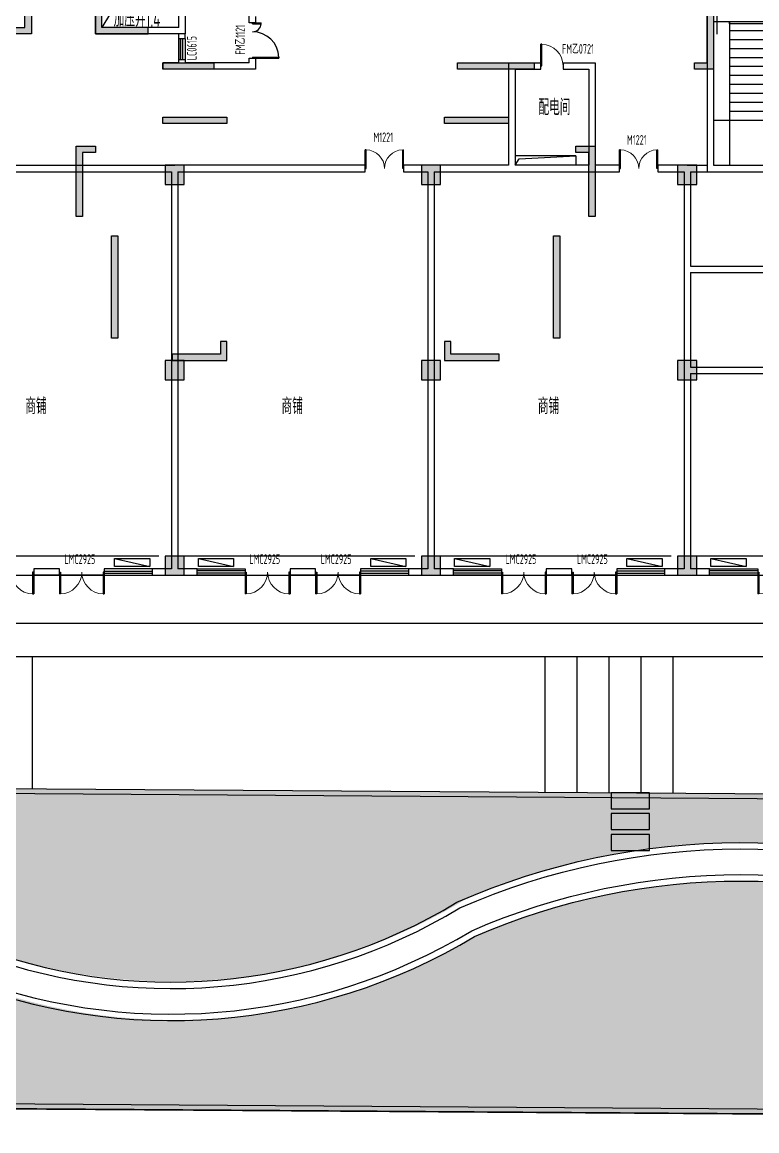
# Model space of a CAD drawing. Header units: millimetres. Extents: x 36720183 to 38160956, y 58934012 to 60388477.
# Drawn here: x 37258166 to 37281101, y 59259071 to 59293687 of the extents above; entities that cross this region are included whole.
import ezdxf

# ---------------------------------------------------------------- set-up
doc = ezdxf.new("R2010")
doc.units = ezdxf.units.MM
doc.header["$LTSCALE"] = 1000
doc.header["$MEASUREMENT"] = 0
doc.linetypes.add('DASH', pattern=[0.35, 0.25, -0.1])
for name, color, linetype in [('2014-01-17陈潇霏修改', 6, 'Continuous'), ('@ 绿化', 8, 'Continuous'), ('@YL', 2, 'Continuous'), ('@铺装', 2, 'Continuous'), ('Axis', 6, 'Continuous'), ('C_Hatch', 41, 'Continuous'), ('C_Wall', 6, 'Continuous'), ('COLUMN', 9, 'Continuous'), ('CURTWALL', 4, 'Continuous'), ('DIM_SYMB', 3, 'Continuous'), ('DL_道路红线_干道网_', 6, 'Continuous'), ('DL_道路红线_支路网_', 1, 'Continuous'), ('PUB_HATCH', 8, 'Continuous'), ('PUB_TEXT', 7, 'Continuous'), ('STAIR', 2, 'Continuous'), ('WALL', 4, 'Continuous'), ('WINDOW', 2, 'Continuous'), ('WINDOW_TEXT', 3, 'Continuous'), ('上空', 8, 'Continuous'), ('总图草图2013.08.27$0$花都地段2终极版总图、 - 副本$0$DL_道路红线_干道网_', 6, 'Continuous'), ('总图草图2013_08_27$0$花都地段2', 6, 'Continuous'), ('空调', 115, 'Continuous'), ('裙楼挑廊', 7, 'Continuous')]:
    doc.layers.add(name, color=color, linetype=linetype)
doc.styles.add('_TCH_DIM', font='SIMPLEX', dxfattribs={"bigfont": 'GBCBIG'})
doc.styles.add('_TEL_DIM', font='superos.shx', dxfattribs={"width": 0.8, "height": 3.5, "bigfont": 'haiwenzw.shx'})
doc.styles.get("Standard").update_dxf_attribs({"font": 'gbenor.shx', "bigfont": 'gbcbig.shx'})
pattern_1 = [(90, (0, 0), (-997.7954749999999, 997.7954750000001), [264.58066, -1731.01015]), (45, (0, 0), (-997.7961550815103, 997.7961550815104), [264.58066, -1146.51615]), (135, (0, 0), (-997.7961550815104, -997.7961550815103), [264.58066, -1146.51615])]

# ---------------------------------------------------------------- blocks, each defined once
blk = doc.blocks.new('$DorLib2D$00000002')
for p, q in [((-0.5, -5.684341886080802e-17), (-0.5000000000000007, 0.4875)), ((-0.4750000000000007, 0.4875), (-0.5000000000000007, 0.4875)), ((-0.475, -2.842170943040401e-17), (-0.4750000000000007, 0.4875)), ((0.475, -2.842170943040401e-17), (0.4750000000000007, 0.4875)), ((0.4750000000000007, 0.4875), (0.5000000000000007, 0.4875)), ((0.5, -5.684341886080802e-17), (0.5000000000000007, 0.4875)), ((-0.5, -5.684341886080802e-17), (-0.475, -2.842170943040401e-17)), ((0.5, -5.684341886080802e-17), (0.475, -2.842170943040401e-17))]:
    blk.add_line(p, q)
at = {"lineweight": 13}
for centre, start, end in [((-0.4875, -4.263256414560601e-17), 0, 88.53071641864632), ((0.4875, -4.263256414560601e-17), 91.4692835813537, 180)]:
    blk.add_arc(centre, 0.4875, start, end, dxfattribs=at)
blk = doc.blocks.new('$DorLib2D$00000001')
for p, q in [((0.45, 0.9750000000000001), (0.5000000000000002, 0.9750000000000001)), ((0.45, 0), (0.45, 0.9750000000000001)), ((0.5, 0), (0.5, 0.9750000000000001)), ((0.5, 0), (0.45, 0))]:
    blk.add_line(p, q)
at = {"lineweight": 13}
blk.add_arc((0.475, 0), 0.975, 91.4692835813538, 180, dxfattribs=at)
blk = doc.blocks.new('$DorLib2D$00000225')
at = {"color": 0}
for p, q in [((0.4750000000000032, -0.001447885298549778), (0.4750000000000032, 0.7521225008925327)), ((0.4750000000000032, 0.7521225008925327), (0.5000000000000036, 0.7521225008925363)), ((0.5000000000000036, -0.001447885298549778), (0.5000000000000036, 0.7521225008925363)), ((-0.4999999999999982, -3.552713678800501e-15), (-0.5, 0.252035990386009)), ((-0.4750000000000014, 0.252035990386009), (-0.5, 0.252035990386009)), ((-0.4749999999999996, -3.552713678800501e-15), (-0.4750000000000014, 0.252035990386009)), ((-0.4749999999999996, -3.552713678800501e-15), (-0.4999999999999947, -3.552713678800501e-15)), ((0.4750000000000032, -0.001447885298549778), (0.4999999999999929, -0.001447885298549778))]:
    blk.add_line(p, q, dxfattribs=at)
for centre, radius, start, end in [((0.5046168020419071, -0.001920809357812914), 0.7546247204382253, 92.24926861260724, 179.7237749158362), ((-0.5007908120542499, 0.002572563917482285), 0.2507930763238999, 359.7898704778746, 84.09743784757413)]:
    blk.add_arc(centre, radius, start, end, dxfattribs=at)
blk = doc.blocks.new('$TCHSYS$WIN2D')
for p, q in [((-0.5, 0.5), (0.5, 0.5)), ((0.5, 0.1666666666666666), (-0.5, 0.1666666666666666)), ((0.5, -0.1666666666666667), (-0.5, -0.1666666666666667)), ((-0.4999999999999999, -0.5), (0.5, -0.5))]:
    blk.add_line(p, q)
blk = doc.blocks.new('2014-1-1-G-D2')
at = {"layer": 'C_Hatch'}
h = blk.add_hatch(color=256, dxfattribs=at)
h.paths.add_polyline_path([(3171986.775314488, -850136.5450167041), (3171986.775314488, -849336.5450167041), (3172186.775314488, -849336.5450167041), (3172186.775314488, -850336.5450167041), (3170536.775409855, -850336.5450167041), (3170536.775409855, -850136.5450167041)])
h.paths.add_polyline_path([(3166686.775315139, -842736.5453980354), (3168336.775314766, -842736.5453980354), (3168336.775314766, -842536.5453979976), (3166686.775315139, -842536.5453979976)])
h.paths.add_polyline_path([(3185486.775314115, -851686.5453929105), (3185486.775314115, -851886.5450140969), (3186086.775314115, -851886.5450140969), (3186086.775314115, -850236.5450140969), (3185886.775314115, -850236.5450140969), (3185886.775313929, -851686.5453929105)])
h.paths.add_polyline_path([(3178186.775313556, -835036.5453978933), (3178186.775313556, -837836.5453981739), (3177986.775313556, -837836.5453981739), (3177986.775313556, -835036.5453978933)])
h.paths.add_polyline_path([(3179286.775313556, -838136.545397894), (3179486.727080836, -838136.546825342), (3179486.775313556, -840536.5453981739), (3178886.775313556, -840536.5453981739), (3178886.775313556, -840336.5453981739), (3179286.775313556, -840336.5453981739)])
h.paths.add_polyline_path([(3175086.775313558, -834336.5453981739), (3176786.775313742, -834336.5453981739), (3176786.775313742, -834536.5453981739), (3175086.775313558, -834536.5453981739)])
h.paths.add_polyline_path([(3153486.775313929, -851436.5450167041), (3153486.775313929, -851236.5450167041), (3153086.775313929, -851236.5450167041), (3153086.775313929, -848336.6300844532), (3152886.775313929, -848336.6300844532), (3152886.775313929, -851436.5450167041)])
h.paths.add_polyline_path([(3165186.816513032, -845236.5454129821), (3165186.775314488, -844136.5453981739), (3167186.775314488, -844136.5453981739), (3167186.775314488, -844836.545207439), (3167386.775314488, -844836.545207439), (3167386.775314488, -844136.5453981739), (3167386.775314488, -843936.5453981739), (3167186.775314488, -843936.5453981739), (3164986.775314488, -843936.5453981739), (3164986.816513032, -845236.5454129821)])
h.paths.add_polyline_path([(3162986.692917027, -843936.5453980186), (3162386.692917027, -843936.5453980186), (3162386.692917027, -844136.5453980186), (3162786.692917027, -844136.5453980186), (3162786.692917027, -845586.4553713184), (3162986.692917027, -845586.4553713184)])
h.paths.add_polyline_path([(3168086.775314488, -860536.5453981739), (3168086.775314488, -859936.5446352344), (3168286.775314488, -859936.5446352344), (3168286.775314488, -860336.5453981739), (3169786.775325663, -860336.5453981746), (3169786.775325663, -860536.5453981746)])
h.paths.add_polyline_path([(3172186.775314488, -853836.5446352344), (3172186.775314488, -854036.5446352344), (3172586.775314488, -854036.5446352344), (3172586.775314488, -856036.5453982193), (3172786.775314488, -856036.5453982193), (3172786.775314488, -853836.5446352344)])
h.paths.add_polyline_path([(3165186.775314488, -846736.545207439), (3165186.775314488, -849136.5451120716), (3164986.775314488, -849136.5451120716), (3164986.775314488, -846736.545207439)])
h.paths.add_polyline_path([(3184486.775314488, -842836.5453981739), (3184086.775314488, -842836.5453981739), (3184086.775314488, -843036.5453981739), (3184286.775314488, -843036.5453981739), (3184286.775314488, -844486.545207439), (3184486.775314488, -844486.545207439)])
h.paths.add_polyline_path([(3155386.692917027, -842386.6300844532), (3155386.775314533, -844136.5453980188), (3155586.775314533, -844136.5453980188), (3155586.692917027, -842386.6300844532)])
h.paths.add_polyline_path([(3151886.692917027, -842386.6300844532), (3151286.692917027, -842386.6300844532), (3151286.692917027, -844036.6300844532), (3151486.692917027, -844036.6300844532), (3151486.692917027, -842586.6300844532), (3151886.692917027, -842586.6300844532)])
h.paths.add_polyline_path([(3165786.775314488, -835036.5453978933), (3165786.775314488, -837836.5453981739), (3165986.775314488, -837836.5453981739), (3165986.775314488, -835036.5453978933)])
h.paths.add_polyline_path([(3164686.775314488, -838136.545397894), (3164486.775314488, -838136.545397894), (3164486.775314488, -840536.5453981739), (3165086.775314488, -840536.5453981739), (3165086.775314488, -840336.5453981739), (3164686.775314488, -840336.5453981739)])
h.paths.add_polyline_path([(3158486.775314115, -843936.5453980186), (3158486.775314115, -845586.4553713184), (3158686.775314115, -845586.4553713184), (3158686.775314115, -843936.5453980186)])
h.paths.add_polyline_path([(3151286.692917027, -846786.6301321369), (3151286.692917027, -848536.6300844532), (3151486.692917027, -848536.6300844532), (3151486.692917027, -846786.6301321369)])
h.paths.add_polyline_path([(3168886.775314486, -834336.5453981739), (3167186.775314301, -834336.5453981739), (3167186.775314301, -834536.5453981739), (3168886.775314486, -834536.5453981739)])
h.paths.add_polyline_path([(3170086.775314488, -851236.5450167041), (3168486.775314488, -851236.5450167041), (3168486.775314488, -851436.5450167041), (3170086.775314488, -851436.5450167041)])
h.paths.add_polyline_path([(3160886.778366245, -851236.5450167041), (3158486.778366245, -851236.5450167041), (3158486.778366245, -851436.5450167041), (3160886.778366245, -851436.5450167041)])
h.paths.add_polyline_path([(3169386.775314488, -844436.545207439), (3169386.775314488, -845036.545207439), (3169586.775314488, -845036.545207439), (3169586.775314488, -844636.545207439), (3172186.775314488, -844636.545207439), (3172186.775314488, -844436.545207439)])
h.paths.add_polyline_path([(3171886.775314115, -838236.5453981739), (3171886.775314115, -840636.545398129), (3172086.775314115, -840636.545398129), (3172086.775314115, -838236.5453981739)])
h.paths.add_polyline_path([(3157686.778366245, -856636.5446352344), (3157686.775406964, -859836.5453981746), (3157886.775406964, -859836.5453981746), (3157886.778366245, -856636.5446352344)])
h.paths.add_polyline_path([(3156786.778366245, -854036.5446352344), (3157186.77226273, -854036.5446352344), (3157186.77226273, -853836.5446352344), (3156586.778366245, -853836.5446352344), (3156586.778366245, -856036.5453982193), (3156786.778366245, -856036.5453982193)])
h.paths.add_polyline_path([(3161286.778366245, -852936.5450167041), (3159286.778366245, -852936.5450167041), (3159286.778366245, -853136.5450167041), (3161286.778366245, -853136.5450167041)])
h.paths.add_polyline_path([(3170086.775314488, -852936.5450167041), (3168086.775314488, -852936.5450167041), (3168086.775314488, -853136.5450167041), (3170086.775314488, -853136.5450167041)])
h.paths.add_polyline_path([(3171486.775314488, -856636.5446352344), (3171486.775314488, -859836.5453981746), (3171686.775314488, -859836.5453981746), (3171686.775314488, -856636.5446352344)])
h.paths.add_polyline_path([(3174386.775314488, -848686.5450166557), (3174186.775314488, -848686.5450166557), (3174186.775314488, -850336.5450167041), (3174786.775314488, -850336.5450167041), (3174786.775314488, -850136.5450167041), (3174386.775314488, -850136.5450167041)])
h.paths.add_polyline_path([(3181786.775314488, -850136.5450167041), (3181786.775314488, -851886.5450167041), (3181986.775314488, -851886.5450167041), (3181986.775314488, -850136.5450167041)])
h.paths.add_polyline_path([(3185886.775314488, -845736.545207439), (3185886.775314488, -847486.5451061111), (3186086.775314488, -847486.5451061111), (3186086.775314488, -845736.545207439)])
h.paths.add_polyline_path([(3178486.775313929, -842836.554934917), (3178486.775313929, -844486.554934917), (3178686.775313929, -844486.554934917), (3178686.775313929, -843036.554934917), (3179336.903487385, -843036.5453954004), (3179336.903487385, -842836.5453954004)])
h.paths.add_polyline_path([(3161286.775314488, -860536.5453981739), (3159586.775326222, -860536.5453981746), (3159586.775326222, -860336.5453981746), (3161086.775314488, -860336.5453981739), (3161086.775314488, -859936.5446352344), (3161286.775314488, -859936.5446352344)])
at = {"layer": 'C_Wall'}
for points in [[(3168886.775314486, -834336.5453981739), (3167186.775314301, -834336.5453981739), (3167186.775314301, -834536.5453981739), (3168886.775314486, -834536.5453981739)], [(3175086.775313558, -834336.5453981739), (3176786.775313742, -834336.5453981739), (3176786.775313742, -834536.5453981739), (3175086.775313558, -834536.5453981739)], [(3165786.775314488, -835036.5453978933), (3165786.775314488, -837836.5453981739), (3165986.775314488, -837836.5453981739), (3165986.775314488, -835036.5453978933)], [(3178186.775313556, -835036.5453978933), (3178186.775313556, -837836.5453981739), (3177986.775313556, -837836.5453981739), (3177986.775313556, -835036.5453978933)], [(3164686.775314488, -838136.545397894), (3164486.775314488, -838136.545397894), (3164486.775314488, -840536.5453981739), (3165086.775314488, -840536.5453981739), (3165086.775314488, -840336.5453981739), (3164686.775314488, -840336.5453981739)], [(3171886.775314115, -838236.5453981739), (3171886.775314115, -840636.545398129), (3172086.775314115, -840636.545398129), (3172086.775314115, -838236.5453981739)], [(3179286.775313556, -838136.545397894), (3179486.727080836, -838136.546825342), (3179486.775313556, -840536.5453981739), (3178886.775313556, -840536.5453981739), (3178886.775313556, -840336.5453981739), (3179286.775313556, -840336.5453981739)], [(3155386.692917027, -842386.6300844532), (3155386.775314533, -844136.5453980188), (3155586.775314533, -844136.5453980188), (3155586.692917027, -842386.6300844532)], [(3166686.775315139, -842736.5453980354), (3168336.775314766, -842736.5453980354), (3168336.775314766, -842536.5453979976), (3166686.775315139, -842536.5453979976)], [(3178486.775313929, -842836.554934917), (3178486.775313929, -844486.554934917), (3178686.775313929, -844486.554934917), (3178686.775313929, -843036.554934917), (3179336.903487385, -843036.5453954004), (3179336.903487385, -842836.5453954004)], [(3184486.775314488, -842836.5453981739), (3184086.775314488, -842836.5453981739), (3184086.775314488, -843036.5453981739), (3184286.775314488, -843036.5453981739), (3184286.775314488, -844486.545207439), (3184486.775314488, -844486.545207439)], [(3158486.775314115, -843936.5453980186), (3158486.775314115, -845586.4553713184), (3158686.775314115, -845586.4553713184), (3158686.775314115, -843936.5453980186)], [(3169386.775314488, -844436.545207439), (3169386.775314488, -845036.545207439), (3169586.775314488, -845036.545207439), (3169586.775314488, -844636.545207439), (3172186.775314488, -844636.545207439), (3172186.775314488, -844436.545207439)], [(3185886.775314488, -845736.545207439), (3185886.775314488, -847486.5451061111), (3186086.775314488, -847486.5451061111), (3186086.775314488, -845736.545207439)], [(3151286.692917027, -846786.6301321369), (3151286.692917027, -848536.6300844532), (3151486.692917027, -848536.6300844532), (3151486.692917027, -846786.6301321369)], [(3153486.775313929, -851436.5450167041), (3153486.775313929, -851236.5450167041), (3153086.775313929, -851236.5450167041), (3153086.775313929, -848336.6300844532), (3152886.775313929, -848336.6300844532), (3152886.775313929, -851436.5450167041)], [(3174386.775314488, -848686.5450166557), (3174186.775314488, -848686.5450166557), (3174186.775314488, -850336.5450167041), (3174786.775314488, -850336.5450167041), (3174786.775314488, -850136.5450167041), (3174386.775314488, -850136.5450167041)], [(3171986.775314488, -850136.5450167041), (3171986.775314488, -849336.5450167041), (3172186.775314488, -849336.5450167041), (3172186.775314488, -850336.5450167041), (3170536.775409855, -850336.5450167041), (3170536.775409855, -850136.5450167041)], [(3181786.775314488, -850136.5450167041), (3181786.775314488, -851886.5450167041), (3181986.775314488, -851886.5450167041), (3181986.775314488, -850136.5450167041)], [(3185486.775314115, -851686.5453929105), (3185486.775314115, -851886.5450140969), (3186086.775314115, -851886.5450140969), (3186086.775314115, -850236.5450140969), (3185886.775314115, -850236.5450140969), (3185886.775313929, -851686.5453929105)], [(3160886.778366245, -851236.5450167041), (3158486.778366245, -851236.5450167041), (3158486.778366245, -851436.5450167041), (3160886.778366245, -851436.5450167041)], [(3170086.775314488, -851236.5450167041), (3168486.775314488, -851236.5450167041), (3168486.775314488, -851436.5450167041), (3170086.775314488, -851436.5450167041)], [(3161286.778366245, -852936.5450167041), (3159286.778366245, -852936.5450167041), (3159286.778366245, -853136.5450167041), (3161286.778366245, -853136.5450167041)], [(3170086.775314488, -852936.5450167041), (3168086.775314488, -852936.5450167041), (3168086.775314488, -853136.5450167041), (3170086.775314488, -853136.5450167041)], [(3157686.778366245, -856636.5446352344), (3157686.775406964, -859836.5453981746), (3157886.775406964, -859836.5453981746), (3157886.778366245, -856636.5446352344)], [(3171486.775314488, -856636.5446352344), (3171486.775314488, -859836.5453981746), (3171686.775314488, -859836.5453981746), (3171686.775314488, -856636.5446352344)]]:
    blk.add_lwpolyline(points, close=True, dxfattribs=at)
for points in [[(3151886.692917027, -842386.6300844532), (3151286.692917027, -842386.6300844532), (3151286.692917027, -844036.6300844532), (3151486.692917027, -844036.6300844532), (3151486.692917027, -842586.6300844532), (3151886.692917027, -842586.6300844532), (3151886.692917027, -842386.6300844532)], [(3162986.692917027, -843936.5453980186), (3162386.692917027, -843936.5453980186), (3162386.692917027, -844136.5453980186), (3162786.692917027, -844136.5453980186), (3162786.692917027, -845586.4553713184), (3162986.692917027, -845586.4553713184), (3162986.692917027, -843936.5453980186)], [(3165186.816513032, -845236.5454129821), (3165186.775314488, -844136.5453981739), (3167186.775314488, -844136.5453981739), (3167186.775314488, -844836.545207439), (3167386.775314488, -844836.545207439), (3167386.775314488, -844136.5453981739), (3167386.775314488, -843936.5453981739), (3167186.775314488, -843936.5453981739), (3167186.775314488, -843936.5453981739), (3164986.775314488, -843936.5453981739), (3164986.816513032, -845236.5454129821), (3165186.816513032, -845236.5454129821)], [(3165186.775314488, -846736.545207439), (3165186.775314488, -849136.5451120716), (3164986.775314488, -849136.5451120716), (3164986.775314488, -846736.545207439), (3165186.775314488, -846736.545207439)], [(3156786.778366245, -854036.5446352344), (3157186.77226273, -854036.5446352344), (3157186.77226273, -853836.5446352344), (3156586.778366245, -853836.5446352344), (3156586.778366245, -856036.5453982193), (3156786.778366245, -856036.5453982193), (3156786.778366245, -854036.5446352344)], [(3172186.775314488, -853836.5446352344), (3172186.775314488, -854036.5446352344), (3172586.775314488, -854036.5446352344), (3172586.775314488, -856036.5453982193), (3172786.775314488, -856036.5453982193), (3172786.775314488, -853836.5446352344), (3172186.775314488, -853836.5446352344)], [(3161086.775314488, -860336.5453981739), (3161086.775314488, -859936.5446352344), (3161286.775314488, -859936.5446352344), (3161286.775314488, -860536.5453981739)], [(3168086.775314488, -860536.5453981739), (3168086.775314488, -859936.5446352344), (3168286.775314488, -859936.5446352344), (3168286.775314488, -860336.5453981739), (3169786.775325663, -860336.5453981746), (3169786.775325663, -860536.5453981746), (3168086.775314488, -860536.5453981739)], [(3161286.775314488, -860536.5453981739), (3159586.775326222, -860536.5453981746), (3159586.775326222, -860336.5453981746), (3161086.775314488, -860336.5453981739)]]:
    blk.add_lwpolyline(points, dxfattribs=at)
blk = doc.blocks.new('_FZH')
blk.add_lwpolyline([(-0.499999999992724, -0.4999999999854481), (0.499999999992724, -0.4999999999854481), (0.499999999992724, 0.5000000000145519), (-0.499999999992724, 0.5000000000145519)], close=True)
at = {"layer": 'PUB_HATCH'}
blk.add_solid([(-0.499999999992724, -0.4999999999854481), (0.499999999992724, -0.4999999999854481), (-0.499999999992724, 0.5000000000145519), (0.499999999992724, 0.5000000000145519)], dxfattribs=at)
blk = doc.blocks.new('ed231')
at = {"layer": '@铺装', "color": 2, "ltscale": 0.2}
for p, q in [((6628193.603387751, 372824.6380588533), (6626793.674507126, 372824.6381027671)), ((6628193.603387751, 372824.6379623907), (6626793.674507126, 372824.6380063044))]:
    blk.add_line(p, q, dxfattribs=at)
at = {"layer": 'CURTWALL', "color": 2}
for p, q in [((6629693.603891075, 373024.6380220773), (6628193.60372787, 373024.6380453529)), ((6628193.60372787, 373024.6380453529), (6628193.60372787, 372824.6380453529)), ((6628193.60372787, 372957.9713541763), (6629693.603891075, 372957.9713554131)), ((6628193.60372787, 372891.3047365295), (6629693.603891075, 372891.3046887415)), ((6628193.60372787, 372824.6380453529), (6629693.603891075, 372824.6380220773))]:
    blk.add_line(p, q, dxfattribs=at)
at = {"layer": 'WINDOW', "color": 0, "xscale": 1400, "yscale": -1400, "zscale": 1400}
blk.add_blockref('$DorLib2D$00000002', (6627493.603891075, 372924.6380220773), dxfattribs=at)
blk = doc.blocks.new('ds1213')
at = {"layer": '空调', "linetype": 'DASH', "ltscale": 1000}
blk.add_lwpolyline([(8431959.488748034, 364790.3195485603), (8431959.48874805, 365040.3195484038), (8433059.48874808, 365040.319548687), (8433059.488748109, 364790.3195485976)], close=True, dxfattribs=at)
blk.add_lwpolyline([(8431959.48874805, 365040.3195484038), (8433059.488748109, 364790.3195485976)], dxfattribs=at)
blk = doc.blocks.new('we213421ads')
at = {"layer": '2014-01-17陈潇霏修改'}
blk.add_line((8492449.93234997, 437106.9401780684), (8492449.93234997, 437106.9401780684), dxfattribs=at)
at = {"layer": 'WALL'}
for p, q in [((8492649.93237387, 438006.9403687511), (8493449.93237387, 438006.9403687511)), ((8492649.93237387, 438006.9403687511), (8492649.93237387, 437906.9403687511)), ((8492649.93237387, 437906.9403687511), (8493449.93237387, 437906.9403687511)), ((8493449.93237387, 438006.9403687511), (8493449.93237387, 437906.9403687511)), ((8499049.932374572, 438006.9403688455), (8498049.932374429, 438006.9403687511)), ((8498049.932374429, 437706.9403687511), (8498049.932374429, 438006.9403687511)), ((8499049.9323744, 436306.9401781177), (8499049.932374572, 438006.9403688455)), ((8498749.932374626, 437706.940368238), (8498049.932374429, 437706.9403687511)), ((8498749.9323744, 436306.9401781107), (8498749.932374626, 437706.940368238)), ((8501749.823874274, 435806.9416063223), (8501749.832441026, 437006.9416058604)), ((8501749.832441026, 437006.9416058604), (8501949.83244102, 437006.9401780684)), ((8501949.823874269, 435806.9401785303), (8501949.83244102, 437006.9401780684)), ((8489549.849976968, 435806.9401782993), (8489549.932388198, 436506.9223810295)), ((8489549.932388198, 436506.9223810295), (8489749.932386812, 436506.8988343654)), ((8489749.849975582, 435806.9166316352), (8489749.932386812, 436506.8988343654)), ((8492449.932374429, 436306.9401775319), (8492449.932373945, 436506.9403681615)), ((8492449.932373945, 436506.9403681615), (8492749.932373945, 436506.940368888)), ((8492749.932374429, 436306.9401782583), (8492749.932373945, 436506.940368888)), ((8492449.932374429, 436306.9401775319), (8492749.932374429, 436306.9401782583)), ((8498749.9323744, 436306.9401781107), (8499049.9323744, 436306.9401781177)), ((8489549.849976968, 435806.9401782993), (8489749.849975582, 435806.9166316352)), ((8501749.823874274, 435806.9416063223), (8501949.823874269, 435806.9401785303)), ((8488249.932374429, 432706.9401782993), (8488249.932374429, 433706.9401780162)), ((8488249.932374429, 433706.9401780162), (8488449.932374429, 433706.9401780162)), ((8488449.932374429, 432706.9401782993), (8488449.932374429, 433706.9401780162)), ((8503049.932373125, 432706.9401782993), (8503049.932373125, 433706.9401780162)), ((8503049.932373125, 433706.9401780162), (8503249.932373125, 433706.9401780162)), ((8503249.932373125, 432706.9401782993), (8503249.932373125, 433706.9401780162)), ((8488249.932374429, 432706.9401782993), (8488449.932374429, 432706.9401782993)), ((8503049.932373125, 432706.9401782993), (8503249.932373125, 432706.9401782993)), ((8504749.932372048, 428805.6681284038), (8504949.932371894, 428805.6759761787)), ((8504749.932372048, 428805.6681284038), (8504750.014770586, 426906.9483012194)), ((8504949.932371894, 428805.6759761788), (8504950.014770431, 426906.9561489944))]:
    blk.add_line(p, q, dxfattribs=at)
at = {"layer": 'WINDOW', "linetype": 'DASH', "ltscale": 1000}
for p, q in [((8492449.932374213, 437106.9401780684), (8492449.904656382, 438007.0296719166)), ((8492449.904656382, 438007.0296719166), (8492649.93237387, 438006.9403687511)), ((8498049.932374429, 437906.9401779715), (8493449.93237387, 437906.9401779715)), ((8492449.93234997, 437107.7274064702), (8492449.932373945, 436506.8510645092)), ((8491149.569821436, 428005.6759935461), (8491149.899681093, 430305.6758071372)), ((8509249.56982125, 428805.6759761788), (8504949.936349533, 428805.5072633974)), ((8483149.931912122, 428106.9403694234), (8483149.77706518, 425705.6759923764)), ((8489249.56982125, 428005.6759935476), (8491149.569821436, 428005.6759935461)), ((8481549.555019226, 425237.3285196052), (8481549.555019226, 425237.2555550719)), ((8481549.555019226, 425237.2555550719), (8481549.623448163, 425106.9403757095)), ((8481649.555019226, 425237.3366263009), (8481649.53349286, 425237.3366245557)), ((8516449.652218152, 422305.6759760844), (8514849.56982125, 422305.6759760844)), ((8514949.569820859, 422206.8035807822), (8516549.932265919, 422206.9449155156)), ((8514949.569820859, 422206.8035807822), (8514949.56981573, 420505.133044998))]:
    blk.add_line(p, q, dxfattribs=at)
for points in [[(8483149.931912122, 428106.9403694234), (8491049.932373684, 428106.940369647), (8491049.932374116, 429606.9051858254), (8491049.655161828, 429605.6409965571), (8491049.57276417, 430205.6759884723), (8488149.849977154, 430206.9401777852), (8487649.932374243, 430206.9401777852), (8487649.932374243, 431006.9401779715), (8487649.932374243, 433806.9401780162), (8489449.932374429, 433806.9401780162), (8489449.932374429, 437106.9401780684), (8492449.932374213, 437106.9401780684)], [(8489549.932374429, 435706.9401779715), (8489049.932374429, 435706.9401779715), (8489049.932374429, 437006.9401780684), (8492449.932373922, 437006.9401780684)], [(8499049.932374429, 437106.9401780684), (8502049.82941277, 437106.9401780684), (8502049.932374801, 435706.9401782099)], [(8501949.932374801, 435706.9401782099), (8502449.932374801, 435706.9401782099), (8502449.932374801, 437006.9401780684), (8499049.932374429, 437006.9401780684)], [(8501949.932374801, 435706.9401782099), (8501949.932374801, 433606.9401780162), (8503249.932373125, 433606.9401780162), (8503249.555018855, 430306.9401754611), (8501049.932372477, 430306.9901163731), (8501049.932372477, 428106.9483012045), (8500549.932372663, 428106.9483006911), (8500549.932372663, 426906.9483010704), (8504750.014770586, 426906.9483012194), (8504750.014770586, 428806.8692863033)], [(8502049.932374801, 435706.9401782099), (8502049.932374801, 433706.9401780162), (8503350.312821329, 433706.9401780162), (8503349.555018855, 430206.9901163731), (8501149.932372477, 430206.9901163731), (8501149.932372477, 428006.9483013072), (8500649.932372663, 428006.9483007938), (8500649.932372663, 427006.9483010739), (8504650.014770586, 427006.9483012158), (8504650.014770586, 428906.8694389253), (8504650.014770586, 428906.8694389253)], [(8488249.932374429, 431106.9401779715), (8487749.932374243, 431106.9401779715), (8487749.932374243, 433706.9401780162), (8489549.932374429, 433706.9401780162)], [(8488849.932374429, 430306.9401777852), (8491149.569821436, 430305.6759884723), (8491149.899681093, 430305.6758071372)], [(8504650.014770586, 428906.8622658234), (8509349.932526296, 428906.8622658234), (8509349.929473989, 427505.6760964641), (8512049.937545683, 427505.668710908), (8512050.020098317, 428556.8223172495), (8516549.64766318, 428555.5633300407), (8516549.932265919, 422206.9449155156)], [(8509249.932526294, 428805.6759761788), (8509249.932526296, 428805.6759761788), (8509249.929321367, 427405.6763700024), (8512149.932219427, 427405.6684373839), (8512150.014770586, 428456.7943350166), (8516449.652218152, 428455.5913046611), (8516449.569820875, 422305.5913046611)], [(8481549.555019226, 425237.2380921726), (8481549.555019226, 425705.6759923764), (8483149.775916092, 425705.6759923764)], [(8481649.623448163, 425106.9638496081), (8481649.555019226, 425605.6759923764), (8483249.932373125, 425605.6759923764)], [(8481649.623448163, 425106.9403025203), (8481549.554355025, 425106.9401804988)]]:
    blk.add_lwpolyline(points, dxfattribs=at)
blk = doc.blocks.new('fsdf12312')
at = {"layer": 'DIM_SYMB'}
blk.add_lwpolyline([(6641369.264358278, 390233.0963138854), (6638454.899579208, 390233.0963139152)], dxfattribs=at)
for points in [[(6643041.334750582, 388061.5553995659, 0, 0, 0), (6641991.334750574, 388061.5553995733, 80.00000000000001, 0, 0), (6641691.334750574, 388061.5553995733, 0, 0, 0)], [(6643041.334750582, 387147.2423652782, 0, 0, 0), (6642421.327744219, 387147.2423652857, 80.00000000000001, 0, 0), (6642121.327744219, 387147.2423652857, 0, 0, 0)]]:
    blk.add_lwpolyline(points, format="xyseb", dxfattribs=at)
at = {"layer": 'STAIR'}
for p, q in [((6639854.899545703, 390233.0962969651), (6639854.899545841, 390733.096327461)), ((6642934.899545703, 390233.2469656681), (6642934.899545703, 390733.0963278328)), ((6639854.899545703, 390233.0962969651), (6638454.899545703, 390233.0962969725)), ((6638454.899545703, 390233.0962969725), (6638454.899545681, 387333.0962969725)), ((6639854.899432961, 388893.0962842991), (6639854.899545703, 390233.0962969651)), ((6642874.899650645, 390233.0962761333), (6639854.899545703, 390233.0962969651)), ((6639854.899637122, 388893.0962842991), (6639854.899545703, 390233.0962969651)), ((6640134.899637122, 388893.0962816392), (6640134.899545703, 390233.0962969651)), ((6640414.899637122, 388893.0962789868), (6640414.899545703, 390233.0962969576)), ((6640694.899637122, 388893.0962763344), (6640694.899545703, 390233.0962969576)), ((6640974.899637122, 388893.0962736746), (6640974.899545703, 390233.0962969576)), ((6641254.899279978, 388893.0962710222), (6641254.899545703, 390233.0962969576)), ((6641534.899279978, 388893.0962683698), (6641534.899545703, 390233.0962969502)), ((6641814.899637122, 388893.0962657099), (6641814.899545703, 390233.0962969502)), ((6642094.899637114, 388893.0962630575), (6642094.899545703, 390233.0962969502)), ((6642374.899637122, 388893.0962604051), (6642374.899545703, 390233.0962969502)), ((6642654.899637122, 388893.0962577527), (6642654.899545703, 390233.0962969427)), ((6642874.899603467, 388733.0963421082), (6642874.899545711, 390233.0962969427)), ((6642874.899545711, 390233.0962969427), (6642934.899545711, 390233.0962969427)), ((6642934.899545703, 390233.0962969427), (6642874.899650645, 390233.0962761333)), ((6642934.899545696, 388833.0962969427), (6642934.899545703, 390233.0962969427)), ((6642934.899603467, 388673.0963421082), (6642934.899545711, 390233.0962969427)), ((6642874.899545703, 388893.0962969427), (6639704.899569023, 388893.0963269984)), ((6639704.899569023, 388893.0963269984), (6639704.899569016, 388673.0963421305)), ((6642874.899545703, 388833.0962969427), (6639764.899569023, 388833.0963269984)), ((6639764.899569023, 388833.0963269984), (6639764.899569016, 388733.0963421305)), ((6639764.899569016, 388733.0963421305), (6642874.899603467, 388733.0963421082)), ((6639854.899438564, 388733.0963339498), (6639854.899432953, 388833.0962521796)), ((6642874.900989991, 388833.0962761333), (6639854.899545696, 388833.0962969651)), ((6639854.899545688, 388733.0962969651), (6642874.902639594, 388733.0962761333)), ((6642874.899545703, 388833.0962969427), (6642874.899545703, 388893.0962969427)), ((6642934.899545688, 388733.0962969427), (6642934.892244842, 388673.1066708778)), ((6639704.899569016, 388673.0963421305), (6642934.899603467, 388673.0963421082)), ((6639854.899545681, 387333.0962969651), (6639854.899443071, 388673.0963937183)), ((6639854.899637114, 388673.0963937258), (6639854.899545681, 387333.0962969651)), ((6640134.899279971, 388673.0963937258), (6640134.899545681, 387333.0962969651)), ((6640414.899637114, 388673.0963937183), (6640414.899545681, 387333.0962969576)), ((6640694.899279971, 388673.0963937183), (6640694.899545681, 387333.0962969576)), ((6640974.899637122, 388673.0963937183), (6640974.899545681, 387333.0962969576)), ((6641254.899637122, 388673.0963937183), (6641254.899545681, 387333.0962969576)), ((6641534.899637114, 388673.0963937109), (6641534.899545681, 387333.0962969502)), ((6641814.899637114, 388673.0963937109), (6641814.899545681, 387333.0962969502)), ((6642094.899637114, 388673.0963937109), (6642094.899545681, 387333.0962969502)), ((6642374.899279971, 388673.0963937034), (6642374.899545681, 387333.0962969502)), ((6642654.899279978, 388673.0963937034), (6642654.899545681, 387333.0962969427)), ((6642934.892244842, 388673.1066708778), (6642934.899637122, 388673.0963937034)), ((6642934.899637122, 388673.0963937034), (6642934.899545681, 387333.0962969427)), ((6638454.899545681, 387333.0962969725), (6639854.899545681, 387333.0962969651)), ((6639854.899545681, 387333.0962969651), (6642934.899545681, 387333.0962969427)), ((6639854.899545681, 387333.0962969651), (6639854.899545542, 386833.0963104274)), ((6642934.899545681, 387333.0962969427), (6642934.899545681, 386833.0963107934))]:
    blk.add_line(p, q, dxfattribs=at)
at = {"layer": 'WALL'}
blk.add_line((6638454.899562735, 390733.0963278477), (6638454.899585795, 390033.0963078727), dxfattribs=at)
at = {"layer": 'PUB_TEXT', "style": '_TCH_DIM'}
for p in [(6643146.334750582, 387886.5553995659), (6643146.334750582, 386972.2423652782)]:
    blk.add_text('下', height=337.5886524822695, dxfattribs=at).set_placement(p)
blk = doc.blocks.new('T4scpm')
at = {"layer": 'Axis', "color": 6}
for p, q in [((255522.0387015566, 47963.42126110941), (255522.0387015566, 45063.42126119882)), ((238822.0387013704, 45263.4216574356), (238822.0386996493, 46163.42128108442)), ((238322.0387013704, 45263.4216574356), (238822.0387013704, 45263.4216574356))]:
    blk.add_line(p, q, dxfattribs=at)
at = {"layer": 'PUB_HATCH', "color": 6}
blk.add_lwpolyline([(249322.0387383401, 42062.87823481858), (249446.8931005597, 42266.10779320449), (251222.0387382731, 42362.87823231518)], dxfattribs=at)
at = {"layer": 'WALL', "color": 6}
for p, q in [((255322.1211935729, 48163.33670315146), (255322.1211935356, 41862.87842735648)), ((255522.1211430356, 47963.33670315146), (255522.1211177856, 42062.87842735648)), ((236222.0387015566, 46163.42127609998), (236222.0387015566, 47063.42127619684)), ((236422.0387008116, 46363.42127628624), (236422.0387008116, 46963.42128108442)), ((238822.0387011841, 46363.42128127068), (238822.0387011841, 46963.42128108442)), ((239022.0387013704, 46913.42128108442), (239022.0387013704, 46163.42128108442)), ((241022.0387015566, 46509.10256680101), (241022.0387015566, 46813.4212763384)), ((241222.0387017429, 46509.10256680101), (241022.0387015566, 46509.10256680101)), ((241222.0387017429, 46713.42127624154), (241222.0387017429, 46509.10256680101)), ((239022.0387013704, 46163.42128108442), (236222.0387015566, 46163.42127609998)), ((238822.0387011841, 46363.42128127068), (236422.0387008116, 46363.42127628624)), ((238822.0387011841, 46013.42127624154), (238822.0387011841, 46163.42128108442)), ((238822.0386999324, 46013.42127624154), (238822.0386996493, 46163.42128108442)), ((239022.0387013704, 46013.42127624154), (239022.0387013704, 46163.42128108442)), ((255322.121193558, 46162.87833091617), (255322.1211935356, 41862.87831388414)), ((239022.0387013704, 46013.42127624154), (238822.0387011841, 46013.42127624154)), ((255522.1211084202, 45962.87833091617), (255522.1211314797, 45262.87831094116)), ((238822.0387013704, 45263.42127628624), (238822.0387013704, 45363.42127609998)), ((238822.0387013704, 45363.42127609998), (239022.0387015566, 45363.42127609998)), ((239022.0387015566, 45363.42127609998), (239022.0387015566, 45263.42127628624)), ((241022.0387015566, 45263.42127628624), (241022.0387015566, 45409.10256694257)), ((241022.0387015566, 45409.10256694257), (241222.0387017429, 45409.10256694257)), ((241222.0387017429, 45409.10256694257), (241222.0387017429, 45063.42127609998)), ((238822.0387013704, 45263.42127628624), (238322.0387013704, 45263.42127628624)), ((238322.0387013704, 45263.42127628624), (238322.0387013704, 45063.42127609998)), ((239822.0387013704, 45263.42127628624), (239022.0387015566, 45263.42127628624)), ((241022.0387015566, 45263.42127628624), (239822.0387013704, 45263.42127628624)), ((241222.0387017429, 45063.42127609998), (239922.0387009978, 45063.42127609998)), ((249122.0387005806, 45263.4216574356), (249122.0387013182, 42062.8782350719)), ((249122.0387005806, 45263.42165742815), (250122.0678616241, 45263.42165763676)), ((249322.0387376696, 45063.42166110128), (249322.0387383401, 42062.87823481113)), ((249322.038737677, 45063.42166110128), (250122.0678921193, 45063.42164666951)), ((250122.0678921193, 45063.42132979631), (250122.0678921938, 45263.42127139866)), ((250822.0678921938, 45263.42127112299), (250822.0678921193, 45063.42124748975)), ((250822.0678921193, 45063.42163404822), (251622.0714850873, 45063.4216196239)), ((251622.0714850873, 45063.42161961645), (251622.0714857802, 42062.87823178619)), ((251822.0715220869, 45263.42165798694), (251822.0715228096, 42062.87823152542)), ((255522.1211314797, 45262.87831094116), (255522.1211177856, 42062.87831388414)), ((251222.0387382731, 42362.87823231518), (249322.038738735, 42362.87823481858)), ((251222.0387382731, 42362.87823231518), (251222.0387383401, 42062.87823523581)), ((230697.0387073234, 42062.87823776156), (238697.0387073234, 42062.87823802233)), ((244644.2924543619, 42062.87825802714), (238697.0387073234, 42062.87823802233)), ((244644.2924543694, 41862.87822633982), (244644.2924543619, 42062.87825802714)), ((246697.0387073234, 42062.8782382831), (245844.2924543619, 42062.87825806439)), ((245844.2924543619, 42062.87825806439), (245844.2924543694, 41862.87822637707)), ((249122.0387013182, 42062.8782350719), (246697.0387073234, 42062.8782382831)), ((251622.0714857727, 42062.87823178619), (249322.0387383401, 42062.87823481858)), ((252583.1793293655, 42062.87823051214), (251822.0715228096, 42062.87823152542)), ((252583.1793293729, 41862.87825535983), (252583.1793293655, 42062.87823051214)), ((254697.0387073234, 42062.87823855132), (253783.1796418652, 42062.8782305494)), ((253783.1796418652, 42062.8782305494), (253783.1796418726, 41862.87825540453)), ((254697.0387075543, 42062.87823870778), (255322.1211520657, 42062.87836835533)), ((255522.1211177856, 42062.87842735648), (259422.0387015119, 42062.87842627615)), ((255522.1211177856, 42062.87831388414), (262697.0386735722, 42062.87831189483)), ((230797.0387178287, 41862.87822632492), (238597.0387020409, 41862.87822658569)), ((238597.0387020409, 41862.87822658569), (238597.0387020409, 29462.87823070586)), ((238797.0387218148, 41862.87822658569), (238797.0387218148, 29462.87826195359)), ((238797.0387218148, 41862.87822658569), (244644.2924543694, 41862.87822633982)), ((245844.2924543694, 41862.87822637707), (246597.0386997759, 41862.87822684646)), ((246597.0386997759, 41862.87822684646), (246597.0386997759, 29462.87826196104)), ((246797.0387195498, 41862.87823031843), (252583.1793293729, 41862.87825535983)), ((246797.0387195498, 41862.87823031843), (246797.0387195498, 29462.87825849652)), ((253783.1796418726, 41862.87825540453), (254597.0387244299, 41862.87823057175)), ((254597.0387244299, 41862.87823057175), (254597.0387075543, 38812.87823870778)), ((254797.0387249961, 41862.87799937278), (255422.1211198717, 41862.87823870778)), ((254797.0387249961, 41862.87799937278), (254797.0387250036, 38912.87824540585)), ((255322.1211935356, 41862.87831388414), (262697.0386731252, 41862.87830904871)), ((255422.1211198717, 41862.87835217267), (260697.0386561155, 41862.87836435437)), ((255422.1211198717, 41862.87823870778), (260697.0386561155, 41862.87825088948)), ((254597.0387075543, 38812.87823870778), (254597.0387075543, 35662.87823870778)), ((254797.0387250036, 38912.87824540585), (260697.0386561155, 38912.87824540585)), ((254797.0386561155, 38712.87824428827), (254797.0386561155, 35762.87822771817)), ((254797.0386561155, 38712.87824428827), (260697.0386561155, 38712.87824428827)), ((254597.0387075543, 35662.87823870778), (254597.0386985615, 29462.87825848162)), ((254797.0386561155, 35762.87822771817), (260697.0386561155, 35762.87822771817)), ((254797.0387381017, 35562.87826758623), (254797.0387380943, 29462.87822059542)), ((254797.0387381017, 35562.87826758623), (260797.0386732966, 35562.87823870778)), ((235097.1093237847, 29462.33517790586), (234297.0387075469, 29462.33517790586)), ((234297.0387075469, 29462.33517790586), (234297.0387075469, 29262.87814233452)), ((235097.1093237847, 29262.33517790586), (235097.1093237847, 29462.33517790586)), ((238597.0387020409, 29462.87823070586), (237997.0387077332, 29462.33512948453)), ((237997.0387077332, 29462.33512948453), (237997.0387077406, 29262.33513798565)), ((239397.0387075469, 29462.87829128653), (238797.0387218148, 29462.87826195359)), ((239397.0387075543, 29262.87825901806), (239397.0387075469, 29462.87829128653)), ((243097.1093237922, 29462.87831413746), (242297.0387075543, 29462.87831413746)), ((242297.0387075543, 29462.87831413746), (242297.0387075543, 29263.42127856612)), ((243097.1093237922, 29262.87831413746), (243097.1093237922, 29462.87831413746)), ((246597.0386997759, 29462.87826196104), (245997.0387077406, 29462.87826571614)), ((245997.0387077406, 29462.87826571614), (245997.0387077406, 29262.87823344767)), ((247397.0387075543, 29462.87825496495), (246797.0387195498, 29462.87825849652)), ((247397.0387075543, 29262.87823269516), (247397.0387075543, 29462.87825496495)), ((251097.109307006, 29462.87828879803), (250297.0386907682, 29462.87828879803)), ((250297.0386907682, 29462.87828879803), (250297.0386907682, 29263.42125321925)), ((251097.109307006, 29262.87828879803), (251097.109307006, 29462.87828879803)), ((254597.0386985615, 29462.87825848162), (253997.0387077406, 29462.87820810825)), ((253997.0387077406, 29262.87818584591), (253997.0386909544, 29462.87820810825)), ((255397.0387075618, 29462.87822089344), (254797.0387380943, 29462.87822059542)), ((255397.0387075543, 29262.87824607641), (255397.0387075618, 29462.87822089344)), ((235097.1093237847, 29262.33517790586), (234297.0387075469, 29262.33517790586)), ((237997.0387077406, 29262.33513798565), (238697.0387075543, 29262.87823422253)), ((238697.0387075543, 29262.87823422253), (239397.0387075543, 29262.87825901806)), ((243097.1093237922, 29262.87831413746), (242297.0387075543, 29262.87831413746)), ((245997.0387077406, 29262.87823344767), (246697.0387075543, 29262.87823422253)), ((246697.0387075543, 29262.87823422253), (247397.0387075543, 29262.87823269516)), ((251097.109307006, 29262.87828879803), (250297.0386907682, 29262.87828879803)), ((253997.0387077406, 29262.87818584591), (254697.0387075543, 29262.87823421508)), ((254697.0387075543, 29262.87823421508), (255397.0387075543, 29262.87824607641))]:
    blk.add_line(p, q, dxfattribs=at)
at = {"layer": 'WALL', "color": 6, "ltscale": 0.5}
blk.add_line((250822.0678921938, 45263.42127112299), (251822.0715220869, 45263.42165798694), dxfattribs=at)
at = {"layer": 'WALL', "color": 6}
blk.add_lwpolyline([(257122.1359002963, 47962.07240515947), (257122.0534935668, 47899.72890798002), (255522.0535033941, 47899.72890798002), (255522.0535033941, 46161.61415184289)], dxfattribs=at)
at = {"layer": '上空', "color": 6}
blk.add_lwpolyline([(238822.0387011841, 46963.42128108442), (236688.8373842537, 46816.40065161884), (236422.0387008116, 46363.42127605528)], dxfattribs=at)
at = {"layer": '裙楼挑廊', "color": 6, "linetype": 'DASH', "ltscale": 1000}
for p, q in [((238197.0387035385, 29862.87824892998), (230997.0387075469, 29862.87824892998)), ((246197.0387035385, 29862.87824892998), (238997.0387075469, 29862.87824892998)), ((254197.0387035385, 29862.87824892998), (246997.0387075469, 29862.87824892998)), ((262097.0386773497, 29862.87834268808), (254997.0387075469, 29862.87824892998))]:
    blk.add_line(p, q, dxfattribs=at)
at = {"color": 6, "rotation": 90}
blk.add_blockref('fsdf12312', (646255.2174456343, -6596392.021135375), dxfattribs=at)
at = {"color": 6, "xscale": -1}
for p in [(6861090.642598622, -343562.3029191196), (6869090.642598629, -343561.759782888), (6877090.642581843, -343561.7598082349), (6885090.64258185, -343561.7598085329)]:
    blk.add_blockref('ed231', p, dxfattribs=at)
at = {"color": 6}
for p in [(-6391696.565183342, -343562.3029248565), (-6383696.565183334, -343561.7597886249), (-6375696.565200124, -343561.7598139718)]:
    blk.add_blockref('ed231', p, dxfattribs=at)
at = {"layer": '2014-01-17陈潇霏修改', "color": 6}
blk.add_blockref('we213421ads', (-8259327.516317856, -374343.5188995004), dxfattribs=at)
at = {"layer": 'C_Hatch', "color": 6, "xscale": -1}
blk.add_blockref('2014-1-1-G-D2', (3408408.814015485, 896499.9666741341), dxfattribs=at)
at = {"layer": 'COLUMN', "color": 6, "xscale": 599.9999999767169, "yscale": 599.9999999767169, "zscale": 599.9999999767169}
for p in [(238697.0387075543, 41762.87818205357), (246697.0387075543, 41762.87816731632), (254697.0387075543, 41762.87818205357), (238697.0387075543, 35663.42109318078), (246697.0387075543, 35663.42107844353), (254697.0387075543, 35663.42109318078), (238697.0387075543, 29562.87824893743), (246697.0387075543, 29562.87823420018), (254697.0387075543, 29562.87824893743)]:
    blk.add_blockref('_FZH', p, dxfattribs=at)
at = {"layer": 'WINDOW', "color": 6}
for name, p, xscale, yscale, zscale, rotation in [('$DorLib2D$00000225', (241122.0387021154, 45959.10256698728), 1100, 1100, -1100, 270), ('$TCHSYS$WIN2D', (238922.0387008116, 45688.42127628624), -650, 200, -650, 90), ('$DorLib2D$00000001', (250472.0678615794, 45163.42125801742), -700, 700, -700, 359.9999999770928)]:
    blk.add_blockref(name, p, dxfattribs=dict(at, xscale=xscale, yscale=yscale, zscale=zscale, rotation=rotation))
at = {"layer": 'WINDOW', "color": 6, "xscale": 1200, "yscale": 1200, "zscale": 1200}
for p in [(245244.2923823744, 41962.87823823839), (253183.1793924347, 41962.87823849916)]:
    blk.add_blockref('$DorLib2D$00000002', p, dxfattribs=at)
at = {"layer": '空调', "color": 6, "linetype": 'DASH', "ltscale": 1000}
for p in [(-8195143.38857156, -335255.7369218841), (-8192523.305419214, -335255.7369218841), (-8187143.38857156, -335255.7369218841), (-8184523.305419214, -335255.7369218841), (-8179143.38857156, -335255.7369218841), (-8176523.305419214, -335255.7369218841)]:
    blk.add_blockref('ds1213', p, dxfattribs=at)
at = {"layer": 'PUB_TEXT', "color": 6, "linetype": 'Continuous', "style": '_TEL_DIM', "width": 0.7}
for s, p in [('加压井1.4', (236792.4678503349, 46388.56876390427)), ('配电间', (250053.1126062647, 43627.9501177296)), ('商铺', (234032.8715005144, 34294.41385535151)), ('商铺', (242032.8715106621, 34294.41385535151)), ('商铺', (250032.8715197966, 34294.41384783387))]:
    blk.add_text(s, height=500, dxfattribs=at).set_placement(p)
at = {"layer": 'WINDOW_TEXT', "color": 6, "width": 0.7}
for s, p in [('LC0615', (239379.9954653829, 45345.7437543124)), ('FM乙1121', (240893.5899474546, 45521.10459774733))]:
    blk.add_text(s, height=300, rotation=90, dxfattribs=at).set_placement(p)
at = {"layer": 'WINDOW_TEXT', "color": 6}
for s, width, p in [('FM乙0721', 0.7, (250789.1289775074, 45547.85482715815)), ('M1221', 0.6, (244902.9985490516, 42787.46571941674)), ('M1221', 0.6, (252816.960057497, 42706.11439227313)), ('LMC2925', 0.6, (235255.0233599618, 29617.61289387196)), ('LMC2925', 0.6, (241026.3936524913, 29618.15603010356)), ('LMC2925', 0.6, (243255.0233599693, 29618.15603010356)), ('LMC2925', 0.6, (249026.3936356977, 29618.15600475669)), ('LMC2925', 0.6, (251255.0233431831, 29618.15600475669))]:
    blk.add_text(s, height=300, dxfattribs=dict(at, width=width)).set_placement(p)

msp = doc.modelspace()

# ---------------------------------------------------------------- hatches: boundary and pattern name
at = {"layer": '@ 绿化', "linetype": 'Continuous'}
h = msp.add_hatch(dxfattribs=at)
h.set_pattern_fill('GRASS', color=256, scale=500, style=0)
h.set_pattern_definition(pattern_1)
edge = h.paths.add_edge_path()
edge.add_arc((37263804.34251719, 59318440.60303674), 7623.557526060063, 271.1185672657775, 327.076890871699)
edge.add_arc((37277268.68091402, 59325209.66605646), 12999.99999978456, 237.0797834376584, 269.9999621403928)
edge.add_line((37277268.67232395, 59312209.66605668), (37288628.14557676, 59312209.66605668))
edge.add_line((37288628.14557676, 59312209.66605668), (37288628.14557676, 59291017.50035463))
edge.add_line((37288628.14557676, 59291017.50035463), (37285833.22807711, 59291017.50039772))
edge.add_line((37285833.22807711, 59291017.50039772), (37285833.22808454, 59298418.228867))
edge.add_line((37285833.22808454, 59298418.228867), (37281353.2279979, 59298518.18645501))
edge.add_line((37281353.2279979, 59298518.18645501), (37281353.2279979, 59298418.22887989))
edge.add_line((37281353.2279979, 59298418.22887989), (37281353.22799785, 59297449.85564691))
edge.add_line((37281353.22799785, 59297449.85564691), (37281353.2279979, 59301268.22879647))
edge.add_line((37281353.2279979, 59301268.22879647), (37277053.15501127, 59301268.22879647))
edge.add_line((37277053.15501127, 59301268.22879647), (37277053.08202465, 59299718.17693471))
edge.add_line((37277053.08202465, 59299718.17693471), (37274153.14560081, 59299718.17693471))
edge.add_line((37274153.14560081, 59299718.17693471), (37274153.14560081, 59301718.31346799))
edge.add_line((37274153.14560081, 59301718.31346799), (37269653.14560044, 59301718.31346799))
edge.add_line((37269653.14560044, 59301718.31346799), (37269653.2279979, 59299718.31348322))
edge.add_line((37269653.2279979, 59299718.31348322), (37265453.14560062, 59299718.31348275))
edge.add_line((37265453.14560062, 59299718.31348275), (37265453.14560062, 59300918.3134829))
edge.add_line((37265453.14560062, 59300918.3134829), (37265953.14559979, 59300918.31348279))
edge.add_line((37265953.14559979, 59300918.31348279), (37265953.14560025, 59303118.31348285))
edge.add_line((37265953.14560025, 59303118.31348285), (37268153.14560044, 59303118.31348275))
edge.add_line((37268153.14560044, 59303118.31348275), (37268153.14560044, 59306018.31348304))
edge.add_line((37268153.14560044, 59306018.31348304), (37266853.14560044, 59306018.31348304))
edge.add_line((37266853.14560044, 59306018.31348304), (37266853.14560044, 59309318.31348304))
edge.add_line((37266853.14560044, 59309318.31348304), (37263953.14560025, 59309318.31348275))
edge.add_line((37263953.14560025, 59309318.31348275), (37263953.16535012, 59310818.49826722))
h = msp.add_hatch(dxfattribs=at)
h.set_pattern_fill('GRASS', color=256, scale=500, style=0)
h.set_pattern_definition(pattern_1)
edge = h.paths.add_edge_path()
edge.add_line((37234348.8174929, 59259920.03969017), (37234350.20831899, 59269920.26286779))
edge.add_line((37234350.20831899, 59269920.26286779), (37243329.83778371, 59266718.679794))
edge.add_arc((37245759.16467693, 59248400.63891935), 18478.42662780792, 58.97891845976278, 97.55444661155792, ccw=False)
edge.add_arc((37262941.84175488, 59280584.6006484), 18053.8304355147, 244.8953314357688, 301.1908378142012)
edge.add_arc((37280611.93688872, 59246011.60894358), 20860.01523470102, 66.49316728709772, 113.50683271288361, ccw=False)
edge.add_arc((37301714.06809828, 59282633.0285235), 21664.86467857183, 233.8440787531194, 298.8051387536632)
edge.add_arc((37320326.61187308, 59248424.66755269), 17279.66456658054, 55.04965693452232, 118.230834145741, ccw=False)
edge.add_arc((37335394.27072938, 59276222.63781034), 14581.53242936816, 249.2390098720624, 330.958374819707)
edge.add_line((37348142.42718976, 59269144.10725307), (37369446.11402965, 59268998.79875729))
edge.add_line((37369446.11402965, 59268998.79875729), (37358747.70213383, 59259071.53800369))
edge.add_line((37358747.70213383, 59259071.53800369), (37234348.8174929, 59259920.03969017))
h = msp.add_hatch(dxfattribs=at)
h.set_pattern_fill('GRASS', color=256, scale=500, style=0)
h.set_pattern_definition(pattern_1)
edge = h.paths.add_edge_path()
edge.add_arc((37244348.45805109, 59244371.26588824), 23871.26946049032, 59.406837097821324, 94.0870018103601, ccw=False)
edge.add_arc((37262851.24918693, 59281352.39451024), 17618.26521535361, 248.8607482838542, 301.78615885337)
edge.add_arc((37280511.59559055, 59246569.4497062), 21506.81135343289, 54.92119761055278, 112.932109603306, ccw=False)
edge.add_arc((37301518.10644811, 59242239.1584488), 23573.61953550106, 67.64783420411499, 111.5175858996376, ccw=False)
edge.add_arc((37320363.83917771, 59248186.75526443), 18681.62522201995, 55.721095344228274, 121.9312056850431, ccw=False)
edge.add_arc((37335394.27072937, 59276222.63781036), 13381.53242937914, 250.310547106956, 328.1112930742414)
edge.add_line((37346756.20644385, 59269153.56241264), (37242017.70817441, 59269867.96427372))
edge.add_line((37242017.70817441, 59269867.96427372), (37242027.62719087, 59269035.35797656))
edge.add_line((37242027.62719087, 59269035.35797656), (37242647.12494119, 59268181.83016766))

# ---------------------------------------------------------------- linework, layer by layer
at = {"layer": '@YL'}
for points in [[(37238828.14561104, 59276417.77043129), (37286928.14557988, 59276417.77118208)], [(37238828.14563445, 59274917.77043129), (37286928.14560329, 59274917.77118208)], [(37238828.14565068, 59273877.77043129), (37286928.14561953, 59273877.77118208)], [(37369454.00407649, 59268998.744937), (37358747.7021396, 59259071.53800904), (37234348.59117768, 59259920.04123382), (37234350.20831899, 59269920.26286779), (37369454.0040805, 59268998.74494072)]]:
    msp.add_lwpolyline(points, dxfattribs=at)
at = {"layer": '@YL', "color": 8}
for points in [[(37258490.15012164, 59269755.60880242), (37258490.15012164, 59273877.77073819)], [(37274490.15012164, 59269646.47577022), (37274490.15012164, 59273877.77098794)], [(37275490.15012164, 59269639.65495571), (37275490.15012164, 59273877.77100354)], [(37276490.15012164, 59269632.83414119), (37276490.15012164, 59273877.77101915)], [(37277490.15012164, 59269626.01332668), (37277490.15012164, 59273877.77103475)], [(37278490.15012164, 59269619.19251217), (37278490.15012164, 59273877.77105036)]]:
    msp.add_lwpolyline(points, dxfattribs=at)
at = {"layer": '@YL'}
for points in [[(37276548.8416231, 59269128.34132983), (37277748.8416231, 59269128.34132983), (37277748.8416231, 59269628.34132983), (37276548.8416231, 59269628.34132983)], [(37276548.8416231, 59268478.34132983), (37277748.8416231, 59268478.34132983), (37277748.8416231, 59268978.34132983), (37276548.8416231, 59268978.34132983)], [(37276548.8416231, 59267828.34132983), (37277748.8416231, 59267828.34132983), (37277748.8416231, 59268328.34132983), (37276548.8416231, 59268328.34132983)]]:
    msp.add_lwpolyline(points, close=True, dxfattribs=at)
for points in [[(37250606.70523058, 59267418.38548334, -0.06937013911737445), (37256497.47089513, 59264919.72063722, 0.2347050818838008), (37271738.9246834, 59266208.48807278, -0.2090199989435604), (37289410.75989933, 59266240.9190105)], [(37250295.14117388, 59266259.53784946, -0.0704568790033841), (37255962.26365583, 59263841.25883382, 0.2349850370690597), (37272291.7439924, 59265140.50399165, -0.2080625062679666), (37288932.12978505, 59265140.50399165)]]:
    msp.add_lwpolyline(points, format="xyb", dxfattribs=at)
at = {"layer": '@YL', "color": 8}
for points in [[(37250554.77788779, 59267225.24421103, -0.06954785170093966), (37256408.63621587, 59264739.79069156, 0.2347533360354903), (37271831.36302807, 59266030.64459947, -0.2088636563545274), (37289330.98821362, 59266057.51650736)], [(37250347.06851666, 59266452.67912177, -0.07027220005699683), (37256051.82968941, 59264020.81701545, 0.2349399098355789), (37272199.90800074, 59265318.65457693, -0.2082254684435813), (37289011.90147077, 59265323.90649479)]]:
    msp.add_lwpolyline(points, format="xyb", dxfattribs=at)
at = {"layer": 'DL_道路红线_干道网_', "color": 8}
msp.add_line((37234348.8174929, 59259920.03969017), (37358747.70214892, 59259071.53801773), dxfattribs=at)
at = {"layer": 'DL_道路红线_支路网_', "color": 8}
msp.add_lwpolyline([(37288628.14560699, 59259699.81396643), (37234498.61527131, 59260069.02143657), (37234500.18389839, 59269769.23642297), (37288628.14560699, 59269400.03963771)], dxfattribs=at)
at = {"layer": '总图草图2013.08.27$0$花都地段2终极版总图、 - 副本$0$DL_道路红线_干道网_', "color": 1}
for p, q in [((37240605.48848052, 59259877.36409919), (37358755.59219091, 59259071.48419247)), ((37240605.48848064, 59259877.36409976), (37358755.59219103, 59259071.48419304))]:
    msp.add_line(p, q, dxfattribs=at)
at = {"layer": '总图草图2013_08_27$0$花都地段2', "color": 1}
for p, q in [((37240597.59845874, 59259877.41792429), (37358747.70216913, 59259071.53801757)), ((37240597.59845874, 59259877.41792429), (37358747.70216914, 59259071.53801757)), ((37240597.59845862, 59259877.41792372), (37358747.702169, 59259071.538017)), ((37240597.59845874, 59259877.41792429), (37358747.70216912, 59259071.53801757)), ((37240605.48848052, 59259877.36409919), (37358755.59219091, 59259071.48419247)), ((37240605.48848064, 59259877.36409976), (37358755.59219103, 59259071.48419304))]:
    msp.add_line(p, q, dxfattribs=at)

# ---------------------------------------------------------------- block references
msp.add_blockref('T4scpm', (37024231.10689944, 59247154.89220058))

doc.saveas('drawing.dxf')
